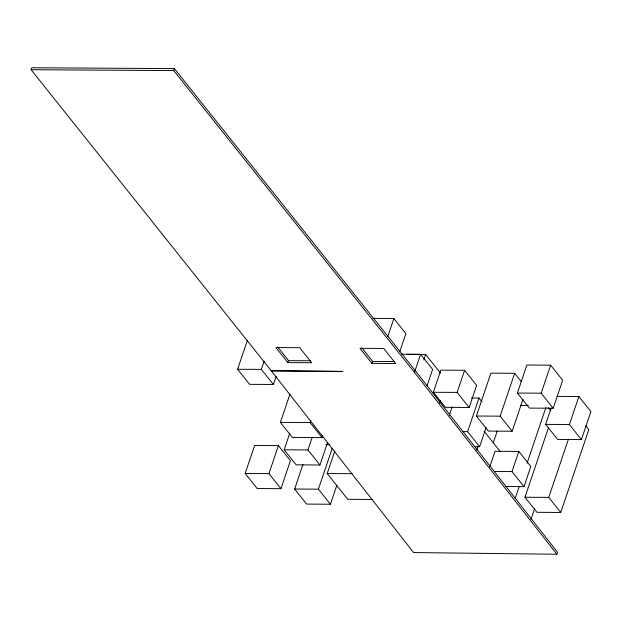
<?xml version="1.0" encoding="UTF-8"?>
<svg xmlns="http://www.w3.org/2000/svg" width="622" height="622" viewBox="0 0 622 622"><rect width="100%" height="100%" fill="white"/><g stroke="black" fill="none" stroke-linecap="round" stroke-linejoin="round"><path stroke-width="0.93" d="M31.1 69.718L31.761 67.759L174.378 68.614L415.022 370.323L557.53 552.282L556.869 554.241L413.591 552.561L271.083 370.595L31.1 69.718L173.717 70.574L414.361 372.283L556.869 554.241M173.717 70.574L174.378 68.614M276.145 376.287L273.377 384.466L249.609 384.326L237.596 369.258L247.439 340.18M273.377 384.466L261.364 369.398L264.132 361.226M245.161 473.466L254.647 445.461L278.415 445.601L290.427 460.669L280.95 488.674L257.181 488.534L245.161 473.466L268.929 473.614L280.95 488.674M287.939 362.61L275.919 347.55L299.687 347.69L311.708 362.758L287.939 362.61L288.6 360.651L277.785 347.092M322.74 435.804L322.118 437.631L292.402 437.453L280.39 422.385L289.992 394.014M268.929 473.614L278.415 445.601M327.638 442.25L319.941 465.007L296.165 464.859L284.153 449.799L289.697 433.41M322.118 437.631L310.106 422.563L310.72 420.736M336.883 485.152L330.422 504.24L306.654 504.092L294.641 489.032L302.945 464.494M319.941 465.007L307.921 449.939L312.236 437.196M330.422 504.24L318.41 489.172L332.257 448.275M372.321 499.458L347.729 499.31L327.18 473.544L334.877 450.818M371.972 363.388L359.959 348.32L383.727 348.46L395.74 363.528L371.972 363.388L372.64 361.421L361.825 347.861M387.755 336.564L393.874 318.495L372.959 318.363M399.775 351.624L405.886 333.555L393.874 318.495M414.361 372.283L415.022 370.323M415.084 370.595L420.596 354.307L401.579 354.19M423.8 359.913L425.642 354.478L407.371 354.361M427.096 385.663L432.609 369.375L420.596 354.307M433.355 392.272L440.842 370.144L464.618 370.284L476.631 385.352L469.143 407.48L445.375 407.332L433.355 392.272L457.123 392.412L469.143 407.48M439.661 403.048L440.586 400.327M449.379 415.154L452.147 406.975M457.123 392.412L464.618 370.284M486.085 427.633L479.632 446.713L467.612 431.645L478.994 398.033L471.383 397.987M522.97 399.316L512.17 431.225L488.402 431.085L476.382 416.017L490.89 373.161L514.658 373.309L521.267 381.589M476.639 450.25L477.859 446.635M512.17 431.225L500.158 416.165L514.658 373.309M493.199 442.957L497.242 431.015M489.771 466.85L495.05 451.269L518.818 451.409L530.83 466.477L524.004 486.645L506.036 486.536M517.395 393.042L526.873 365.028L550.641 365.176L562.661 380.236L553.176 408.25L529.408 408.102L517.395 393.042L541.163 393.182L553.176 408.25M524.004 486.645L511.992 471.577L518.818 451.409M541.163 393.182L550.641 365.176M515.187 498.323L519.23 486.381M527.005 463.413L545.968 407.371M557.017 396.377L578.888 396.509L590.9 411.57L581.422 439.583L557.646 439.435L545.634 424.375L551.139 408.11M585.807 425.782L588.809 429.553L560.749 512.458L536.98 512.31L524.96 497.25L548.402 428.006M530.978 519.424L534.71 508.407M581.422 439.583L569.402 424.515L578.888 396.509M560.749 512.458L548.728 497.39L568.469 439.085M288.6 360.651L310.471 360.783M372.64 361.421L394.503 361.553M237.596 369.258L261.364 369.398M271.41 371.015L342.722 371.443L271.083 370.595M520.466 405.373L528.202 405.42M476.382 416.017L500.158 416.165M280.39 422.385L310.106 422.563M545.634 424.375L569.402 424.515M463.025 431.614L467.612 431.645M325.881 444.59L329.683 444.613M474.827 446.682L479.632 446.713M284.153 449.799L307.921 449.939M494.241 471.468L511.992 471.577M327.18 473.544L352.122 473.7M294.641 489.032L318.41 489.172M524.96 497.25L548.728 497.39M548.379 407.775L550.765 410.769M478.994 398.033L481.996 401.796M425.642 354.478L440.493 373.099M483.978 431.085L500.08 451.277"/></g></svg>
